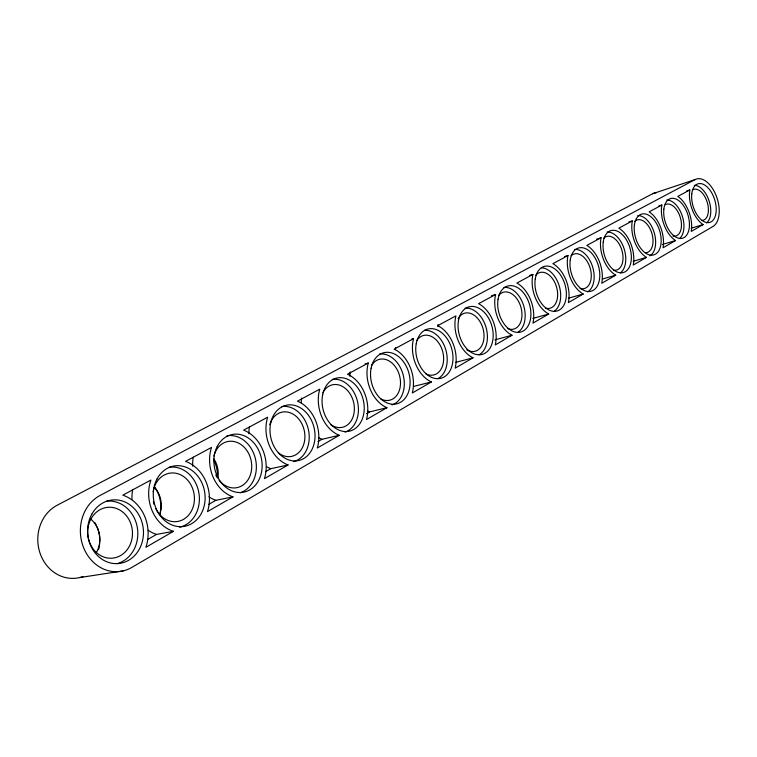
<?xml version="1.0" encoding="UTF-8"?>
<svg xmlns="http://www.w3.org/2000/svg" width="757" height="757" viewBox="0 0 757 757"><rect width="100%" height="100%" fill="white"/><g stroke="black" fill="none" stroke-linecap="round" stroke-linejoin="round"><path stroke-width="1.14" d="M173.438 531.348L145.883 547.311A38.91 34.008 84.7 0 0 122.795 495.182L150.88 480.061A37.225 31.34 80.9 0 0 173.438 531.348L156.51 534.414L147.36 539.675M232.957 496.876L207.484 511.628A37.282 31.434 81 0 0 185.579 461.382L211.525 447.415A35.759 29.04 78.6 0 0 232.957 496.876L215.83 500.311L208.724 504.389M288.067 464.959L264.467 478.623A35.816 29.116 78.7 0 0 243.622 430.137L267.666 417.202A34.425 26.968 77.1 0 0 288.067 464.959L270.826 468.687L265.707 471.63M339.25 435.313L317.315 448.021A34.481 27.044 77.2 0 0 297.454 401.172L319.785 389.145A33.194 25.104 76.1 0 0 339.25 435.313L321.952 439.297L317.968 441.586M386.912 407.711L366.464 419.548A33.242 25.17 76.1 0 0 347.491 374.232L368.299 363.029A32.059 23.42 75.3 0 0 386.912 407.711L369.605 411.903L366.539 413.672M431.395 381.944L412.3 393.006A32.097 23.486 75.4 0 0 394.151 349.119L413.577 338.663A30.999 21.906 74.8 0 0 431.395 381.944L414.117 386.316M473.011 357.834L455.137 368.186A31.037 21.962 74.8 0 0 437.745 325.652L455.932 315.868A30.006 20.524 74.3 0 0 473.011 357.834L455.809 362.348M512.035 335.237L495.267 344.946A30.043 20.581 74.3 0 0 478.566 303.68L495.627 294.501A29.078 19.275 74 0 0 512.035 335.237L494.917 339.865M548.702 314.004L532.937 323.135A29.107 19.322 74 0 0 516.88 283.061L532.909 274.431A28.208 18.13 73.7 0 0 548.702 314.004L532.814 318.413M583.212 294.019L568.365 302.611A28.236 18.177 73.7 0 0 552.903 263.663L567.996 255.544A27.384 17.089 73.5 0 0 583.212 294.019L568.573 298.182M615.744 275.17L601.739 283.279A27.413 17.127 73.5 0 0 586.845 245.4L601.077 237.736A26.609 16.134 73.3 0 0 615.744 275.17L602.345 279.059M646.478 257.371L633.249 265.035A26.637 16.171 73.3 0 0 618.866 228.16L632.322 220.921A25.88 15.254 73.2 0 0 646.478 257.371L633.202 261.297M675.556 240.527L663.028 247.785A25.908 15.282 73.2 0 0 649.137 211.865L661.864 205.015A25.189 14.449 73 0 0 675.556 240.527L662.394 244.483M703.102 224.574L691.226 231.453A25.218 14.478 73 0 0 677.789 196.441L689.854 189.95A24.536 13.702 72.9 0 0 703.102 224.574L691.16 228.217M695.068 179.579L99.915 495.561A39.941 34.888 84.6 0 0 84.235 549.166A39.941 34.888 84.6 0 0 131.879 567.4L712.971 226.466A25.218 14.09 72.9 0 0 716.359 196.139A25.218 14.09 72.9 0 0 695.068 179.579L652.695 193.707L57.21 505.203A38.399 34.33 86.3 0 0 40.31 553.963A38.399 34.33 86.3 0 0 83.033 576.588M686.618 191.01L689.854 189.95M658.59 206.074L661.864 205.015M629.02 221.981L632.322 220.921M596.639 239.136L601.077 237.736M564.646 256.585L567.996 255.544M529.531 275.463L532.909 274.431M491.378 295.779L495.627 294.501M411.439 339.278L413.577 338.663M365.092 363.928L368.299 363.029M79.797 577.553L123.363 570.854M652.695 193.707A24.584 14.269 72.9 0 1 656.3 192.751M692.854 189.761A16.152 9.065 72.9 0 1 707.256 202.327A16.152 9.065 72.9 0 1 702.07 220.476M694.292 185.323A20.108 11.289 72.9 0 1 709.091 200.898A20.108 11.289 72.9 0 1 706.574 222.889M213.777 460.038A28.359 23.666 79.1 0 1 217.42 476.115M154.854 487.451A29.476 25.473 81.8 0 1 159.964 514.173M94.824 522.633A30.725 27.46 86.3 0 1 96.432 525.547M96.905 526.541A30.725 27.46 86.3 0 1 99.792 541.917M99.725 543.043A30.725 27.46 86.3 0 1 98.533 549.686M607.142 232.039A21.802 13.285 73.3 0 1 624.09 248.703A21.802 13.285 73.3 0 1 620.362 272.889M665.252 204.655A16.588 9.557 73 0 1 680.675 218.82A16.588 9.557 73 0 1 672.982 236.061M666.794 200.056A20.647 11.904 73 0 1 682.237 215.915A20.647 11.904 73 0 1 679.445 238.616M634.659 221.46A17.042 10.096 73.2 0 1 651.399 231.916A17.042 10.096 73.2 0 1 645.882 252.753M574.724 249.422A22.436 14.071 73.5 0 1 592.684 267.089A22.436 14.071 73.5 0 1 587.574 291.947M603.802 238.124A17.515 10.674 73.3 0 1 621.847 250.132A17.515 10.674 73.3 0 1 613.482 270.192M637.791 215.613A21.205 12.566 73.2 0 1 654.19 232.636A21.205 12.566 73.2 0 1 649.894 255.828M535.748 275.255A18.565 11.998 73.7 0 1 556.461 286.723A18.565 11.998 73.7 0 1 545.731 308.194M571.147 255.752A18.026 11.308 73.5 0 1 590.309 268.65A18.026 11.308 73.5 0 1 580.089 288.521M465.063 308.203A24.574 16.9 74.3 0 1 485.909 326.91A24.574 16.9 74.3 0 1 479.228 354.74M498.939 295.145A19.133 12.746 74 0 1 521.109 307.91A19.133 12.746 74 0 1 507.502 328.51M503.869 287.405A23.817 15.869 74 0 1 523.674 305.752A23.817 15.869 74 0 1 517.57 332.522M541.34 267.808A23.107 14.932 73.7 0 1 559.414 286.572A23.107 14.932 73.7 0 1 553.622 311.629M458.051 318.782A19.748 13.569 74.3 0 1 476.144 316.823A19.748 13.569 74.3 0 1 483.231 342.136A19.748 13.569 74.3 0 1 466.757 349.857M371.413 365.688A21.092 15.481 75.4 0 1 391.908 362.963A21.092 15.481 75.4 0 1 399.478 389.987A21.092 15.481 75.4 0 1 380.724 398.892M379.541 354.058A26.258 19.275 75.4 0 1 403.32 375.472A26.258 19.275 75.4 0 1 391.965 404.948M416.738 340.527A20.392 14.478 74.8 0 1 435.701 339.41A20.392 14.478 74.8 0 1 442.836 364.902A20.392 14.478 74.8 0 1 426.125 374.053M424.649 330.289A25.388 18.026 74.8 0 1 445.882 350.075A25.388 18.026 74.8 0 1 438.369 378.424M322.898 392.722A21.839 16.588 76.1 0 1 345.514 388.559A21.839 16.588 76.1 0 1 352.648 417.959A21.839 16.588 76.1 0 1 330.601 424.488M332.266 379.399A27.186 20.647 76.1 0 1 357.436 401.257A27.186 20.647 76.1 0 1 345.069 432.115M269.766 424.677A22.644 17.818 77.2 0 1 293.612 414.448A22.644 17.818 77.2 0 1 303.254 445.712A22.644 17.818 77.2 0 1 278.491 452.96M281.547 406.585A28.189 22.18 77.2 0 1 308.411 429.626A28.189 22.18 77.2 0 1 293.64 461.609M153.169 491.851A24.479 20.694 81 0 1 182.929 476.096A24.479 20.694 81 0 1 188.843 514.874A24.479 20.694 81 0 1 155.724 508.581M154.154 504.607A24.479 20.694 81 0 1 153.368 501.465M154.437 487.271A23.789 20.496 81.7 0 1 159.632 514.467M169.246 467.201A30.469 25.757 81 0 1 198.873 492.826A30.469 25.757 81 0 1 179.636 527.203M213.862 456.055A23.514 19.171 78.7 0 1 240.783 444.397A23.514 19.171 78.7 0 1 248.343 479.295A23.514 19.171 78.7 0 1 219.123 480.298M217.278 477.724A23.514 19.171 78.7 0 1 215.811 475.046M213.796 458.789A22.88 19.039 79.1 0 1 217.931 477.856M226.996 435.833A29.277 23.874 78.7 0 1 255.44 458.856A29.277 23.874 78.7 0 1 240.224 492.76M90.717 519.084A24.792 22.104 86.1 0 1 96.338 552.582M106.529 501.191A31.785 27.848 84.8 0 1 137.31 527.421A31.785 27.848 84.8 0 1 117.259 563.634M321.952 439.297A32.769 25.066 76.2 0 1 318.413 437.555M301.191 402.554A32.769 25.066 76.2 0 1 301.674 398.04M215.83 500.311A35.267 28.936 78.8 0 1 208.913 496.8M192.713 466.227A35.267 28.936 78.8 0 1 193.224 457.228M369.605 411.903A31.662 23.41 75.4 0 1 367.921 411.117M349.848 376.248A31.662 23.41 75.4 0 1 350.264 371.914M437.915 326.664A29.655 20.553 74.3 0 1 438.114 324.677M395.409 349.583A30.621 21.906 74.8 0 1 395.646 347.52M270.826 468.687A33.97 26.902 77.2 0 1 267.06 466.937M248.902 433.685A33.97 26.902 77.2 0 1 249.365 427.005M156.51 534.414A36.686 31.198 81.2 0 1 148.107 530.212M132.002 499.26A36.686 31.198 81.2 0 1 132.626 489.845M691.775 193.953A20.174 11.27 72.9 0 0 708.372 222.653A20.174 11.27 72.9 0 0 711.627 192.685A20.174 11.27 72.9 0 0 691.775 193.953M663.861 209.121A20.713 11.885 73 0 0 681.101 238.474A20.713 11.885 73 0 0 684.725 207.55A20.713 11.885 73 0 0 663.861 209.121M634.385 225.141A21.281 12.547 73.2 0 0 652.335 255.166A21.281 12.547 73.2 0 0 656.347 223.22A21.281 12.547 73.2 0 0 634.385 225.141M603.234 242.07A21.887 13.276 73.3 0 0 621.932 272.813A21.887 13.276 73.3 0 0 626.38 239.77A21.887 13.276 73.3 0 0 603.234 242.07M570.239 260.001A22.521 14.061 73.5 0 0 589.75 291.483A22.521 14.061 73.5 0 0 594.671 257.276A22.521 14.061 73.5 0 0 570.239 260.001M535.246 279.021A23.193 14.922 73.7 0 0 555.629 311.288A23.193 14.922 73.7 0 0 561.088 275.822A23.193 14.922 73.7 0 0 535.246 279.021M498.059 299.233A23.912 15.859 74 0 0 519.397 332.314A23.912 15.859 74 0 0 525.434 295.504A23.912 15.859 74 0 0 498.059 299.233M458.468 320.741A24.678 16.891 74.3 0 0 480.846 354.683A24.678 16.891 74.3 0 0 487.527 316.426A24.678 16.891 74.3 0 0 458.468 320.741M416.236 343.697A25.492 18.026 74.8 0 0 439.741 378.538A25.492 18.026 74.8 0 0 447.15 338.729A25.492 18.026 74.8 0 0 416.236 343.697M371.091 368.233A26.363 19.275 75.4 0 0 395.826 404.02A26.363 19.275 75.4 0 0 404.039 362.527A26.363 19.275 75.4 0 0 371.091 368.233M322.709 394.539A27.299 20.657 76.1 0 0 348.797 431.31A27.299 20.657 76.1 0 0 357.91 387.991A27.299 20.657 76.1 0 0 322.709 394.539M270.741 422.785A28.312 22.19 77.2 0 0 298.315 460.606A28.312 22.19 77.2 0 0 308.449 415.29A28.312 22.19 77.2 0 0 270.741 422.785M217.25 446.441A29.419 23.902 78.7 0 0 237.717 492.428A29.419 23.902 78.7 0 0 259.055 451.125A29.419 23.902 78.7 0 0 217.25 446.441M157.04 478.954A30.611 25.795 80.9 0 0 178.605 526.598A30.611 25.795 80.9 0 0 201.939 482.985A30.611 25.795 80.9 0 0 157.04 478.954M91.815 514.173A31.945 27.905 84.6 0 0 114.6 563.596A31.945 27.905 84.6 0 0 140.187 517.438A31.945 27.905 84.6 0 0 91.815 514.173M91.124 518.659A25.539 22.369 84.8 0 0 109.254 558.212A25.539 22.369 84.8 0 0 129.892 521.374A25.539 22.369 84.8 0 0 91.124 518.659"/></g></svg>
